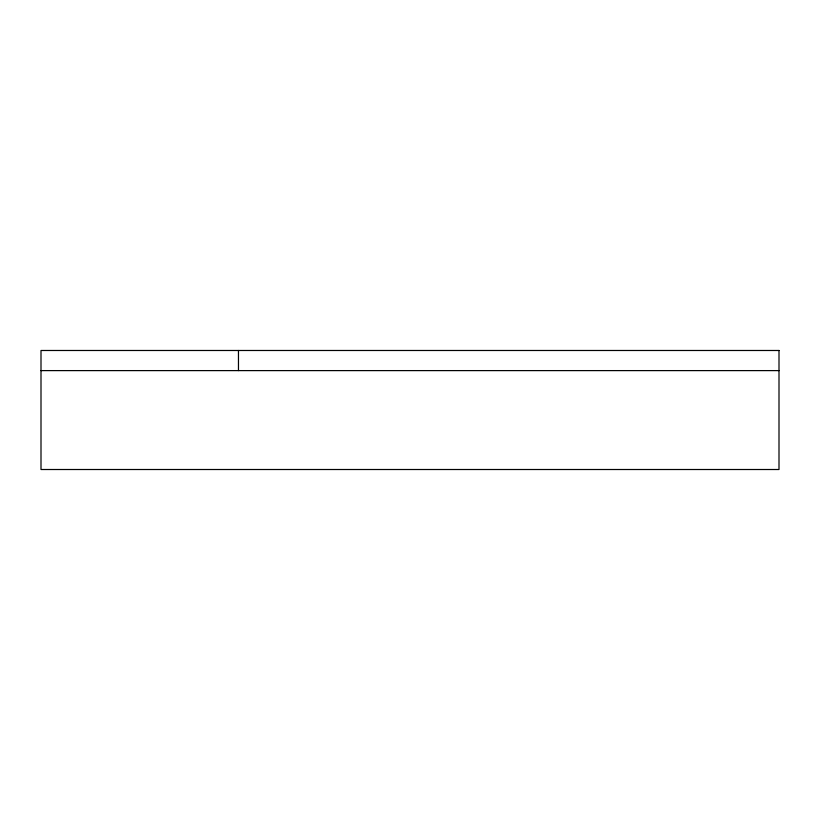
<?xml version="1.0" encoding="UTF-8"?>
<svg xmlns="http://www.w3.org/2000/svg" width="820" height="820" viewBox="0 0 820 820"><rect width="100%" height="100%" fill="white"/><g stroke="black" fill="none" stroke-linecap="round" stroke-linejoin="round"><path stroke-width="1.23" d="M41 370.609L779 370.609M238.466 350.488L238.466 370.609M779 350.488L41 350.488L41 469.511L779 469.511L779 350.488"/></g></svg>
